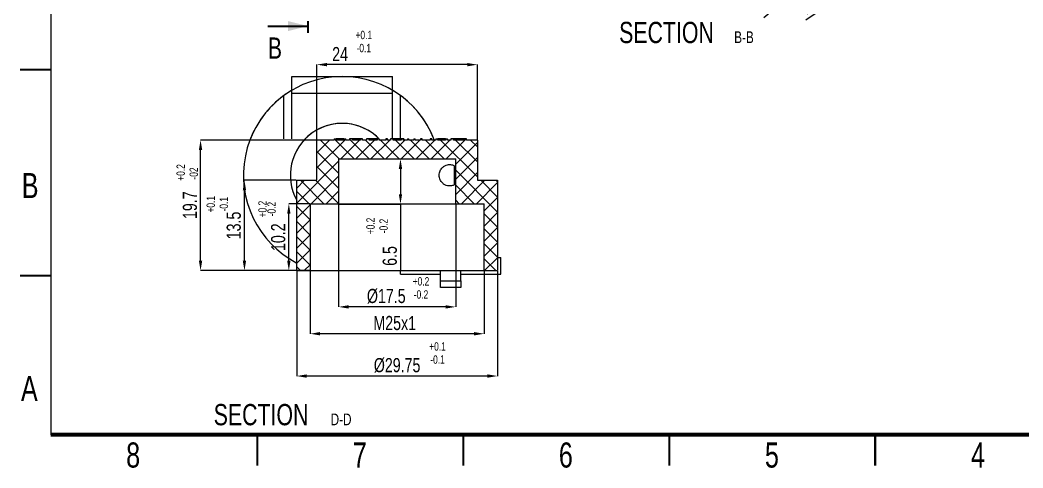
# Model space of a CAD drawing. Header units: millimetres. Extents: x 1431 to 1687, y 710 to 890.
# Drawn here: x 1431.3 to 1581.2, y 709.7 to 776.6 of the extents above; entities that cross this region are included whole.
import ezdxf

# ---------------------------------------------------------------- set-up
doc = ezdxf.new("R2010")
doc.units = ezdxf.units.MM
doc.linetypes.add('PHANTOM', pattern=[12.7, 6.35, -1.27, 1.27, -1.27, 1.27, -1.27])
doc.styles.add('SLDTEXTSTYLE0', font='TXT', dxfattribs={"width": 0.75})
doc.dimstyles.new('SLDDIMSTYLE30', dxfattribs={"dimtxt": 2.116667, "dimasz": 1.5, "dimexe": 0, "dimexo": 0.0625, "dimgap": 0.529167, "dimtad": 1, "dimdec": 0, "dimrnd": 1e-09, "dimzin": 12, "dimdsep": 46, "dimtxsty": 'SLDTEXTSTYLE0', "dimcen": 0.09, "dimadec": 0, "dimazin": 3, "dimtfac": 1, "dimtdec": 0, "dimtofl": 0, "dimtmove": 0, "dimatfit": 3, "dimfxl": 1, "dimfrac": 2, "dimtolj": 1, "dimtzin": 12, "dimarcsym": 0})

# ---------------------------------------------------------------- blocks, each defined once
blk = doc.blocks.new('SW_NOTE_3')
at = {"color": 0, "linetype": 'Continuous', "lineweight": 0, "attachment_point": 2, "style": 'SLDTEXTSTYLE0'}
for s, insert, char_height in [('SECTION', (17.36, 8.19), 6.35), ('B-B', (40.51, 5.35), 3.5)]:
    blk.add_mtext(s, dxfattribs=dict(at, insert=insert, char_height=char_height))
blk = doc.blocks.new('SW_NOTE_4')
at = {"color": 0, "linetype": 'Continuous', "lineweight": 0, "attachment_point": 2, "style": 'SLDTEXTSTYLE0'}
for s, insert, char_height in [('SECTION', (17.36, 8.19), 6.35), ('D-D', (41.28, 5.35), 3.5)]:
    blk.add_mtext(s, dxfattribs=dict(at, insert=insert, char_height=char_height))
blk = doc.blocks.new('*D7')
at = {"color": 0, "lineweight": -2, "transparency": 16777216}
for p, q in [((1474.68, 739.11), (1474.68, 729.75)), ((1500.68, 739.11), (1500.68, 729.75)), ((1499.18, 729.75), (1476.18, 729.75))]:
    blk.add_line(p, q, dxfattribs=at)
at = {"color": 0, "transparency": 16777216}
for points in [[(1476.18, 730), (1476.18, 729.5), (1474.68, 729.75)], [(1499.18, 730), (1499.18, 729.5), (1500.68, 729.75)]]:
    blk.add_solid(points, dxfattribs=at)
at = {"layer": 'Defpoints', "color": 0, "transparency": 16777216}
for p in [(1474.68, 739.17), (1500.68, 739.17), (1474.68, 729.75)]:
    blk.add_point(p, dxfattribs=at)
at = {"color": 0, "transparency": 16777216, "insert": (1487.32, 731.34), "char_height": 2.117, "attachment_point": 5, "style": 'SLDTEXTSTYLE0'}
blk.add_mtext('\\A1;M25x1', dxfattribs=at)
blk = doc.blocks.new('*D8')
at = {"color": 0, "lineweight": -2, "transparency": 16777216}
for p, q in [((1478.93, 749.11), (1478.93, 733.76)), ((1496.43, 749.11), (1496.43, 733.76)), ((1494.93, 733.76), (1480.43, 733.76))]:
    blk.add_line(p, q, dxfattribs=at)
at = {"color": 0, "transparency": 16777216}
for points in [[(1480.43, 734.01), (1480.43, 733.51), (1478.93, 733.76)], [(1494.93, 734.01), (1494.93, 733.51), (1496.43, 733.76)]]:
    blk.add_solid(points, dxfattribs=at)
at = {"layer": 'Defpoints', "color": 0, "transparency": 16777216}
for p in [(1478.93, 749.17), (1496.43, 749.17), (1478.93, 733.76)]:
    blk.add_point(p, dxfattribs=at)
at = {"color": 0, "transparency": 16777216, "insert": (1486.06, 735.35), "char_height": 2.1167, "attachment_point": 5, "style": 'SLDTEXTSTYLE0'}
blk.add_mtext('\\A1;%%C17.5', dxfattribs=at)
blk = doc.blocks.new('*D9')
at = {"color": 0, "lineweight": -2, "transparency": 16777216}
for p, q in [((1474.62, 749.17), (1471.5, 749.17)), ((1471.5, 740.67), (1471.5, 747.67)), ((1474.62, 739.17), (1471.5, 739.17))]:
    blk.add_line(p, q, dxfattribs=at)
at = {"color": 0, "transparency": 16777216}
for points in [[(1471.25, 747.67), (1471.75, 747.67), (1471.5, 749.17)], [(1471.25, 740.67), (1471.75, 740.67), (1471.5, 739.17)]]:
    blk.add_solid(points, dxfattribs=at)
at = {"layer": 'Defpoints', "color": 0, "transparency": 16777216}
for p in [(1471.5, 749.17), (1474.68, 749.17), (1474.68, 739.17)]:
    blk.add_point(p, dxfattribs=at)
at = {"color": 0, "transparency": 16777216, "insert": (1469.92, 744.17), "char_height": 2.117, "attachment_point": 5, "rotation": 90, "style": 'SLDTEXTSTYLE0'}
blk.add_mtext('\\A1;10.2', dxfattribs=at)
blk = doc.blocks.new('*D10')
at = {"color": 0, "lineweight": -2, "transparency": 16777216}
for p, q in [((1472.62, 752.67), (1464.87, 752.67)), ((1464.87, 740.67), (1464.87, 751.17)), ((1472.62, 739.17), (1464.87, 739.17))]:
    blk.add_line(p, q, dxfattribs=at)
at = {"color": 0, "transparency": 16777216}
for points in [[(1464.62, 751.17), (1465.12, 751.17), (1464.87, 752.67)], [(1464.62, 740.67), (1465.12, 740.67), (1464.87, 739.17)]]:
    blk.add_solid(points, dxfattribs=at)
at = {"layer": 'Defpoints', "color": 0, "transparency": 16777216}
for p in [(1464.87, 752.67), (1472.68, 752.67), (1472.68, 739.17)]:
    blk.add_point(p, dxfattribs=at)
at = {"color": 0, "transparency": 16777216, "insert": (1463.28, 745.92), "char_height": 2.117, "attachment_point": 5, "rotation": 90, "style": 'SLDTEXTSTYLE0'}
blk.add_mtext('\\A1;13.5', dxfattribs=at)
blk = doc.blocks.new('*D11')
at = {"color": 0, "lineweight": -2, "transparency": 16777216}
for p, q in [((1475.62, 758.67), (1458.31, 758.67)), ((1458.31, 740.67), (1458.31, 757.17)), ((1472.62, 739.17), (1458.31, 739.17))]:
    blk.add_line(p, q, dxfattribs=at)
at = {"color": 0, "transparency": 16777216}
for points in [[(1458.06, 757.17), (1458.56, 757.17), (1458.31, 758.67)], [(1458.06, 740.67), (1458.56, 740.67), (1458.31, 739.17)]]:
    blk.add_solid(points, dxfattribs=at)
at = {"layer": 'Defpoints', "color": 0, "transparency": 16777216}
for p in [(1458.31, 758.67), (1475.68, 758.67), (1472.68, 739.17)]:
    blk.add_point(p, dxfattribs=at)
at = {"color": 0, "transparency": 16777216, "insert": (1456.73, 748.95), "char_height": 2.117, "attachment_point": 5, "rotation": 90, "style": 'SLDTEXTSTYLE0'}
blk.add_mtext('\\A1;19.7', dxfattribs=at)
blk = doc.blocks.new('*D12')
at = {"color": 0, "lineweight": -2, "transparency": 16777216}
for p, q in [((1478.99, 755.87), (1488.18, 755.87)), ((1488.18, 754.37), (1488.18, 750.59)), ((1478.99, 749.09), (1488.18, 749.09)), ((1488.18, 749.09), (1488.18, 739.25))]:
    blk.add_line(p, q, dxfattribs=at)
at = {"color": 0, "transparency": 16777216}
for points in [[(1487.93, 754.37), (1488.43, 754.37), (1488.18, 755.87)], [(1487.93, 750.59), (1488.43, 750.59), (1488.18, 749.09)]]:
    blk.add_solid(points, dxfattribs=at)
at = {"layer": 'Defpoints', "color": 0, "transparency": 16777216}
for p in [(1478.93, 755.87), (1488.18, 755.87), (1478.93, 749.09)]:
    blk.add_point(p, dxfattribs=at)
at = {"color": 0, "transparency": 16777216, "insert": (1486.59, 741.36), "char_height": 2.117, "attachment_point": 5, "rotation": 90, "style": 'SLDTEXTSTYLE0'}
blk.add_mtext('\\A1;6.5', dxfattribs=at)
blk = doc.blocks.new('*D13')
at = {"color": 0, "lineweight": -2, "transparency": 16777216}
for p, q in [((1472.68, 739.11), (1472.68, 723.43)), ((1502.68, 739.11), (1502.68, 723.43)), ((1501.18, 723.43), (1474.18, 723.43))]:
    blk.add_line(p, q, dxfattribs=at)
at = {"color": 0, "transparency": 16777216}
for points in [[(1474.18, 723.68), (1474.18, 723.18), (1472.68, 723.43)], [(1501.18, 723.68), (1501.18, 723.18), (1502.68, 723.43)]]:
    blk.add_solid(points, dxfattribs=at)
at = {"layer": 'Defpoints', "color": 0, "transparency": 16777216}
for p in [(1472.68, 739.17), (1502.68, 739.17), (1472.68, 723.43)]:
    blk.add_point(p, dxfattribs=at)
at = {"color": 0, "transparency": 16777216, "insert": (1487.68, 725.02), "char_height": 2.1167, "attachment_point": 5, "style": 'SLDTEXTSTYLE0'}
blk.add_mtext('\\A1;%%C29.75', dxfattribs=at)
blk = doc.blocks.new('*D14')
at = {"color": 0, "lineweight": -2, "transparency": 16777216}
for p, q in [((1475.68, 758.73), (1475.68, 769.94)), ((1498.18, 769.94), (1477.18, 769.94)), ((1499.68, 758.73), (1499.68, 769.94))]:
    blk.add_line(p, q, dxfattribs=at)
at = {"color": 0, "transparency": 16777216}
for points in [[(1477.18, 770.19), (1477.18, 769.69), (1475.68, 769.94)], [(1498.18, 770.19), (1498.18, 769.69), (1499.68, 769.94)]]:
    blk.add_solid(points, dxfattribs=at)
at = {"layer": 'Defpoints', "color": 0, "transparency": 16777216}
for p in [(1475.68, 769.94), (1475.68, 758.67), (1499.68, 758.67)]:
    blk.add_point(p, dxfattribs=at)
at = {"color": 0, "transparency": 16777216, "insert": (1479.16, 771.52), "char_height": 2.117, "attachment_point": 5, "style": 'SLDTEXTSTYLE0'}
blk.add_mtext('\\A1;24', dxfattribs=at)
blk = doc.blocks.new('*D33')
at = {"color": 0, "lineweight": -2, "transparency": 16777216}
blk.add_line((1542.47, 776.97), (1547.67, 781.35), dxfattribs=at)
blk.add_arc((1529.25, 765.84), 25.58, 40.087, 66.8472, dxfattribs=at)
at = {"color": 0, "transparency": 16777216}
blk.add_solid([(1547.51, 781.54), (1547.83, 781.15), (1548.82, 782.31)], dxfattribs=at)
at = {"layer": 'Defpoints', "color": 0, "transparency": 16777216}
for p in [(1548.82, 782.31), (1529.25, 765.84)]:
    blk.add_point(p, dxfattribs=at)
at = {"color": 0, "transparency": 16777216, "insert": (1543.47, 779.89), "char_height": 2.117, "attachment_point": 5, "rotation": 40.087, "style": 'SLDTEXTSTYLE0'}
blk.add_mtext('\\A1;R26', dxfattribs=at)
blk = doc.blocks.new('*D34')
at = {"color": 0, "lineweight": -2, "transparency": 16777216}
blk.add_line((1548.76, 776.62), (1553.92, 780.16), dxfattribs=at)
blk.add_arc((1529.4, 763.36), 31.23, 34.4179, 68.2166, dxfattribs=at)
at = {"color": 0, "transparency": 16777216}
blk.add_solid([(1553.78, 780.37), (1554.06, 779.96), (1555.16, 781.01)], dxfattribs=at)
at = {"layer": 'Defpoints', "color": 0, "transparency": 16777216}
for p in [(1555.16, 781.01), (1529.4, 763.36)]:
    blk.add_point(p, dxfattribs=at)
at = {"color": 0, "transparency": 16777216, "insert": (1549.82, 779.28), "char_height": 2.117, "attachment_point": 5, "rotation": 34.4179, "style": 'SLDTEXTSTYLE0'}
blk.add_mtext('\\A1;R31', dxfattribs=at)

msp = doc.modelspace()

# ---------------------------------------------------------------- hatches: boundary and pattern name
at = {"linetype": 'Continuous', "lineweight": 18}
h = msp.add_hatch(dxfattribs=at)
h.set_pattern_fill('ANSI37', scale=0.5, style=0)
h.set_pattern_definition([(45, (1127.7957, 682.773), (-1.122532, 1.122532), []), (135, (1127.7957, 682.773), (-1.122532, -1.122532), [])])
h.paths.add_polyline_path([(1491.18, 758.67), (1490.4, 758.67), (1490.4, 758.87), (1490.16, 758.87), (1490.16, 758.67), (1489.45, 758.67), (1489.45, 758.87), (1489.21, 758.87), (1489.21, 758.67), (1488.57, 758.67), (1488.57, 758.87), (1488.28, 758.87), (1488.28, 758.67), (1487.11, 758.67), (1487.11, 758.87), (1486.7, 758.87), (1486.7, 758.67), (1486.22, 758.67), (1486.22, 758.87), (1485.99, 758.87), (1485.99, 758.67), (1485.01, 758.67), (1485.01, 758.87), (1484.72, 758.87), (1484.72, 758.67), (1483.51, 758.67), (1483.51, 758.87), (1483.1, 758.87), (1483.1, 758.67), (1482.5, 758.67), (1482.5, 758.87), (1482.21, 758.87), (1482.21, 758.67), (1481, 758.67), (1481, 758.87), (1480.59, 758.87), (1480.59, 758.67), (1480, 758.67), (1480, 758.87), (1479.74, 758.87), (1479.74, 758.67), (1478.56, 758.67), (1478.56, 758.87), (1478.27, 758.87), (1478.27, 758.67), (1475.68, 758.67), (1475.68, 752.67), (1472.68, 752.67), (1472.68, 739.17), (1474.68, 739.17), (1474.68, 749.17), (1478.93, 749.17), (1478.93, 755.87), (1496.43, 755.87), (1496.43, 749.17), (1500.68, 749.17), (1500.68, 739.17), (1502.68, 739.17), (1502.68, 752.67), (1499.68, 752.67), (1499.68, 758.67), (1498.03, 758.67), (1498.03, 758.87), (1497.67, 758.87), (1497.67, 758.67), (1496.1, 758.67), (1496.1, 758.87), (1495.73, 758.87), (1495.73, 758.67), (1495.2, 758.67), (1495.2, 758.87), (1494.93, 758.87), (1494.93, 758.67), (1493.76, 758.67), (1493.76, 758.87), (1493.46, 758.87), (1493.46, 758.67), (1492.87, 758.67), (1492.87, 758.87), (1492.64, 758.87), (1492.64, 758.67), (1491.41, 758.67), (1491.41, 758.87), (1491.18, 758.87)], flags=0)

# ---------------------------------------------------------------- linework, layer by layer
for p, q in [((1435.96, 885.24), (1435.96, 714.67)), ((1471.97, 765.7), (1471.97, 768.17))]:
    msp.add_line(p, q)
at = {"color": 7, "linetype": 'PHANTOM', "lineweight": 35}
msp.add_line((1474.36, 878.05), (1474.36, 774.7), dxfattribs=at)
at = {"color": 7, "linetype": 'Continuous', "lineweight": 35}
for p, q in [((1468.36, 775.7), (1474.36, 775.7)), ((1435.96, 769.17), (1431.34, 769.17)), ((1435.96, 738.38), (1431.34, 738.38)), ((1466.75, 714.67), (1466.75, 710.06)), ((1497.54, 714.67), (1497.54, 710.06)), ((1528.32, 714.67), (1528.32, 710.06)), ((1559.11, 710.06), (1559.11, 714.67)), ((1559.11, 714.67), (1559.11, 710.06))]:
    msp.add_line(p, q, dxfattribs=at)
at = {"color": 7, "linetype": 'Continuous', "lineweight": 25}
for p, q in [((1471.97, 768.17), (1486.97, 768.17)), ((1486.97, 765.7), (1486.97, 768.17)), ((1470.77, 758.87), (1470.77, 765.32)), ((1471.97, 765.7), (1486.97, 765.7)), ((1471.97, 758.87), (1471.97, 765.7)), ((1486.97, 758.87), (1486.97, 765.7)), ((1488.18, 758.87), (1488.18, 765.32)), ((1475.68, 752.67), (1475.68, 758.67)), ((1478.27, 758.67), (1475.68, 758.67)), ((1478.27, 758.87), (1478.27, 758.67)), ((1478.27, 758.87), (1478.56, 758.87)), ((1478.56, 758.67), (1478.56, 758.87)), ((1479.74, 758.67), (1478.56, 758.67)), ((1479.18, 758.87), (1479.18, 758.67)), ((1479.74, 758.87), (1479.74, 758.67)), ((1479.74, 758.87), (1480, 758.87)), ((1480, 758.67), (1480, 758.87)), ((1480.59, 758.67), (1480, 758.67)), ((1480.59, 758.87), (1480.59, 758.67)), ((1481, 758.87), (1480.59, 758.87)), ((1481, 758.67), (1481, 758.87)), ((1482.21, 758.67), (1481, 758.67)), ((1481.61, 758.87), (1481.61, 758.67)), ((1482.21, 758.87), (1482.21, 758.67)), ((1482.5, 758.87), (1482.21, 758.87)), ((1482.5, 758.67), (1482.5, 758.87)), ((1483.1, 758.67), (1482.5, 758.67)), ((1483.1, 758.87), (1483.1, 758.67)), ((1483.51, 758.87), (1483.1, 758.87)), ((1483.51, 758.67), (1483.51, 758.87)), ((1484.72, 758.67), (1483.51, 758.67)), ((1484.12, 758.87), (1484.12, 758.67)), ((1484.72, 758.87), (1484.72, 758.67)), ((1485.01, 758.87), (1484.72, 758.87)), ((1485.01, 758.67), (1485.01, 758.87)), ((1485.99, 758.67), (1485.01, 758.67)), ((1485.99, 758.87), (1485.99, 758.67)), ((1486.22, 758.87), (1485.99, 758.87)), ((1486.22, 758.67), (1486.22, 758.87)), ((1486.7, 758.67), (1486.22, 758.67)), ((1486.7, 758.87), (1486.7, 758.67)), ((1487.11, 758.87), (1486.7, 758.87)), ((1487.11, 758.67), (1487.11, 758.87)), ((1488.28, 758.67), (1487.11, 758.67)), ((1487.7, 758.87), (1487.7, 758.67)), ((1488.28, 758.87), (1488.28, 758.67)), ((1488.57, 758.87), (1488.28, 758.87)), ((1488.57, 758.67), (1488.57, 758.87)), ((1488.67, 758.87), (1488.57, 758.87)), ((1489.21, 758.67), (1488.57, 758.67)), ((1488.67, 758.87), (1488.67, 758.67)), ((1489.21, 758.87), (1489.21, 758.67)), ((1489.21, 758.87), (1489.45, 758.87)), ((1489.45, 758.67), (1489.45, 758.87)), ((1490.16, 758.67), (1489.45, 758.67)), ((1490.16, 758.87), (1490.16, 758.67)), ((1490.16, 758.87), (1490.4, 758.87)), ((1490.4, 758.67), (1490.4, 758.87)), ((1491.18, 758.67), (1490.4, 758.67)), ((1491.18, 758.87), (1491.18, 758.67)), ((1491.41, 758.87), (1491.18, 758.87)), ((1491.41, 758.67), (1491.41, 758.87)), ((1492.64, 758.67), (1491.41, 758.67)), ((1492.64, 758.87), (1492.64, 758.67)), ((1492.87, 758.87), (1492.64, 758.87)), ((1492.87, 758.67), (1492.87, 758.87)), ((1493.46, 758.67), (1492.87, 758.67)), ((1493.46, 758.87), (1493.46, 758.67)), ((1493.46, 758.87), (1493.76, 758.87)), ((1493.76, 758.67), (1493.76, 758.87)), ((1494.93, 758.67), (1493.76, 758.67)), ((1494.37, 758.87), (1494.37, 758.67)), ((1494.93, 758.87), (1494.93, 758.67)), ((1494.93, 758.87), (1495.2, 758.87)), ((1495.2, 758.67), (1495.2, 758.87)), ((1495.73, 758.67), (1495.2, 758.67)), ((1495.73, 758.87), (1495.73, 758.67)), ((1496.1, 758.87), (1495.73, 758.87)), ((1496.1, 758.67), (1496.1, 758.87)), ((1497.67, 758.67), (1496.1, 758.67)), ((1496.88, 758.87), (1496.88, 758.67)), ((1497.67, 758.87), (1497.67, 758.67)), ((1498.03, 758.87), (1497.67, 758.87)), ((1498.03, 758.67), (1498.03, 758.87)), ((1499.68, 758.67), (1498.03, 758.67)), ((1499.68, 758.67), (1499.68, 752.67)), ((1478.93, 755.87), (1496.43, 755.87)), ((1478.93, 755.87), (1478.93, 749.17)), ((1496.43, 749.17), (1496.43, 755.87)), ((1496.22, 754.84), (1496.22, 752)), ((1472.68, 739.17), (1472.68, 752.67)), ((1472.68, 752.67), (1475.68, 752.67)), ((1499.68, 752.67), (1502.68, 752.67)), ((1502.68, 752.67), (1502.68, 739.17)), ((1474.68, 749.17), (1478.93, 749.17)), ((1474.68, 749.17), (1474.68, 739.17)), ((1478.93, 749.17), (1496.43, 749.17)), ((1496.43, 749.17), (1500.68, 749.17)), ((1500.68, 739.17), (1500.68, 749.17)), ((1502.68, 741.14), (1503.18, 741.14)), ((1503.18, 738.67), (1503.18, 741.14)), ((1472.68, 739.17), (1474.68, 739.17)), ((1474.68, 739.17), (1500.68, 739.17)), ((1488.18, 738.67), (1488.18, 739.17)), ((1494.18, 737.64), (1494.18, 739.17)), ((1497.18, 737.64), (1497.18, 739.17)), ((1500.68, 739.17), (1502.68, 739.17)), ((1488.18, 738.67), (1494.18, 738.67)), ((1494.18, 737.64), (1497.18, 737.64)), ((1494.18, 736.64), (1494.18, 737.64)), ((1497.18, 738.67), (1503.18, 738.67)), ((1497.18, 737.64), (1497.18, 736.64)), ((1497.18, 736.64), (1494.18, 736.64))]:
    msp.add_line(p, q, dxfattribs=at)
at = {"color": 7, "linetype": 'Continuous', "lineweight": 70}
msp.add_line((1682.26, 714.67), (1435.96, 714.67), dxfattribs=at)
for radius, start, end in [(14.75, 20.7071, 242.6844), (7.75, 42.6423, 208.7776)]:
    msp.add_arc((1479.47, 753.42), radius, start, end)
at = {"color": 7, "linetype": 'Continuous', "lineweight": 25}
for radius, start, end in [(14.75, 120.5623, 158.2742), (14.75, 20.7071, 59.4377), (7.75, 42.6423, 137.3577)]:
    msp.add_arc((1479.47, 753.42), radius, start, end, dxfattribs=at)
for points, knots in [([(1479.18, 758.87), (1479.15, 758.87), (1479.11, 758.87), (1479.04, 758.87), (1478.97, 758.87), (1478.9, 758.87), (1478.83, 758.87), (1478.77, 758.87), (1478.72, 758.87), (1478.67, 758.87), (1478.62, 758.87), (1478.58, 758.87), (1478.57, 758.87), (1478.56, 758.87)], [0, 0, 0, 0, 0.0825923, 0.1638789, 0.2456587, 0.3277257, 0.40861, 0.4857491, 0.5591691, 0.6302685, 0.705306, 0.792065, 0.8061257, 0.8061257, 0.8061257, 0.8061257]), ([(1479.74, 758.87), (1479.73, 758.87), (1479.71, 758.87), (1479.67, 758.87), (1479.62, 758.87), (1479.57, 758.87), (1479.51, 758.87), (1479.45, 758.87), (1479.38, 758.87), (1479.32, 758.87), (1479.25, 758.87), (1479.2, 758.87), (1479.18, 758.87)], [0.4207428, 0.4207428, 0.4207428, 0.4207428, 0.4446531, 0.507398, 0.5698252, 0.6307776, 0.6909287, 0.7509451, 0.8110495, 0.8723309, 0.9350041, 1, 1, 1, 1]), ([(1481.61, 758.87), (1481.58, 758.87), (1481.51, 758.87), (1481.41, 758.87), (1481.31, 758.87), (1481.22, 758.87), (1481.13, 758.87), (1481.06, 758.87), (1481.02, 758.87), (1481, 758.87)], [0, 0, 0, 0, 0.0848024, 0.1686635, 0.2525519, 0.3382397, 0.4231027, 0.5055561, 0.5667682, 0.5667682, 0.5667682, 0.5667682]), ([(1482.21, 758.87), (1482.19, 758.87), (1482.15, 758.87), (1482.08, 758.87), (1482, 758.87), (1481.91, 758.87), (1481.81, 758.87), (1481.71, 758.87), (1481.65, 758.87), (1481.61, 758.87)], [0.4437586, 0.4437586, 0.4437586, 0.4437586, 0.4998932, 0.5830482, 0.6671579, 0.7513119, 0.8337848, 0.9162565, 1, 1, 1, 1]), ([(1484.12, 758.87), (1484.09, 758.87), (1484.02, 758.87), (1483.92, 758.87), (1483.82, 758.87), (1483.73, 758.87), (1483.64, 758.87), (1483.57, 758.87), (1483.53, 758.87), (1483.51, 758.87)], [0, 0, 0, 0, 0.0848024, 0.1686635, 0.2525519, 0.3382397, 0.4231027, 0.5055561, 0.5667682, 0.5667682, 0.5667682, 0.5667682]), ([(1484.72, 758.87), (1484.7, 758.87), (1484.66, 758.87), (1484.59, 758.87), (1484.51, 758.87), (1484.42, 758.87), (1484.32, 758.87), (1484.22, 758.87), (1484.16, 758.87), (1484.12, 758.87)], [0.4437586, 0.4437586, 0.4437586, 0.4437586, 0.4998932, 0.5830482, 0.6671579, 0.7513119, 0.8337848, 0.9162565, 1, 1, 1, 1]), ([(1487.7, 758.87), (1487.67, 758.87), (1487.61, 758.87), (1487.54, 758.87), (1487.46, 758.87), (1487.39, 758.87), (1487.32, 758.87), (1487.26, 758.87), (1487.2, 758.87), (1487.15, 758.87), (1487.12, 758.87), (1487.11, 758.87)], [0, 0, 0, 0, 0.0701215, 0.1371218, 0.2014871, 0.2637651, 0.3245601, 0.3847389, 0.4449046, 0.5052319, 0.5453184, 0.5453184, 0.5453184, 0.5453184]), ([(1488.28, 758.87), (1488.27, 758.87), (1488.24, 758.87), (1488.2, 758.87), (1488.14, 758.87), (1488.07, 758.87), (1488.01, 758.87), (1487.93, 758.87), (1487.86, 758.87), (1487.78, 758.87), (1487.72, 758.87), (1487.7, 758.87)], [0.4497543, 0.4497543, 0.4497543, 0.4497543, 0.4887947, 0.5506737, 0.6120451, 0.6733691, 0.7349298, 0.79781, 0.8628917, 0.9300953, 1, 1, 1, 1]), ([(1494.37, 758.87), (1494.35, 758.87), (1494.3, 758.87), (1494.23, 758.87), (1494.16, 758.87), (1494.1, 758.87), (1494.03, 758.87), (1493.97, 758.87), (1493.92, 758.87), (1493.86, 758.87), (1493.81, 758.87), (1493.78, 758.87), (1493.76, 758.87), (1493.76, 758.87)], [0, 0, 0, 0, 0.0825923, 0.1638789, 0.2456587, 0.3277257, 0.40861, 0.4857491, 0.5591691, 0.6302685, 0.705306, 0.792065, 0.8061257, 0.8061257, 0.8061257, 0.8061257]), ([(1494.93, 758.87), (1494.93, 758.87), (1494.91, 758.87), (1494.87, 758.87), (1494.82, 758.87), (1494.76, 758.87), (1494.71, 758.87), (1494.65, 758.87), (1494.58, 758.87), (1494.51, 758.87), (1494.44, 758.87), (1494.4, 758.87), (1494.37, 758.87)], [0.4207428, 0.4207428, 0.4207428, 0.4207428, 0.4446531, 0.507398, 0.5698252, 0.6307776, 0.6909287, 0.7509451, 0.8110495, 0.8723309, 0.9350041, 1, 1, 1, 1]), ([(1496.88, 758.87), (1496.83, 758.87), (1496.74, 758.87), (1496.6, 758.87), (1496.48, 758.87), (1496.36, 758.87), (1496.24, 758.87), (1496.16, 758.87), (1496.11, 758.87), (1496.1, 758.87)], [0, 0, 0, 0, 0.1285152, 0.2529486, 0.3747547, 0.4959398, 0.6171806, 0.7409095, 0.7774846, 0.7774846, 0.7774846, 0.7774846]), ([(1497.67, 758.87), (1497.66, 758.87), (1497.62, 758.87), (1497.55, 758.87), (1497.45, 758.87), (1497.34, 758.87), (1497.24, 758.87), (1497.12, 758.87), (1497, 758.87), (1496.92, 758.87), (1496.88, 758.87)], [0.5275109, 0.5275109, 0.5275109, 0.5275109, 0.551725, 0.6139186, 0.6754838, 0.7373339, 0.800229, 0.8645023, 0.9310407, 1, 1, 1, 1]), ([(1496.22, 752), (1496.12, 751.94), (1495.98, 751.88), (1495.73, 751.83), (1495.63, 751.82), (1495.43, 751.82), (1495.32, 751.83), (1495.08, 751.88), (1494.95, 751.93), (1494.7, 752.06), (1494.57, 752.15), (1494.38, 752.34), (1494.32, 752.41), (1494.21, 752.57), (1494.16, 752.66), (1494.07, 752.85), (1494.03, 752.96), (1493.98, 753.18), (1493.97, 753.3), (1493.97, 753.65), (1494.02, 753.88), (1494.2, 754.28), (1494.32, 754.44), (1494.57, 754.69), (1494.7, 754.78), (1494.96, 754.91), (1495.08, 754.96), (1495.32, 755.01), (1495.43, 755.02), (1495.63, 755.02), (1495.73, 755.01), (1495.98, 754.96), (1496.12, 754.9), (1496.22, 754.84)], [0, 0, 0, 0, 0.125, 0.125, 0.1875, 0.1875, 0.25, 0.25, 0.3125, 0.3125, 0.375, 0.375, 0.40625, 0.40625, 0.4375, 0.4375, 0.46875, 0.46875, 0.5, 0.5, 0.5625, 0.5625, 0.625, 0.625, 0.6875, 0.6875, 0.75, 0.75, 0.8125, 0.8125, 0.875, 0.875, 1, 1, 1, 1])]:
    msp.add_open_spline(points, degree=3, knots=knots, dxfattribs=at)
at = {"color": 7, "linetype": 'Continuous', "lineweight": 35}
msp.add_solid([(1474.36, 775.7), (1471.36, 776.45), (1471.36, 774.95)], dxfattribs=at)

# ---------------------------------------------------------------- block references
at = {"color": 7, "linetype": 'Continuous', "lineweight": 0, "xscale": 0.5, "yscale": 0.5, "zscale": 0.5}
for name, p in [('SW_NOTE_3', (1519.25, 772.24)), ('SW_NOTE_4', (1458.67, 715.16))]:
    msp.add_blockref(name, p, dxfattribs=at)

# ---------------------------------------------------------------- texts
at = {"color": 7, "linetype": 'Continuous', "lineweight": 18, "char_height": 1.252, "attachment_point": 2, "style": 'SLDTEXTSTYLE0'}
for s, insert in [('\\A1;+0.1', (1482.7, 775)), ('\\A1;-0.1', (1482.7, 773.05)), ('\\A1;+0.2', (1491.25, 738.2)), ('\\A1;-0.2', (1491.25, 736.24)), ('\\A1;+0.1', (1493.72, 728.48)), ('\\A1;-0.1', (1493.72, 726.52))]:
    msp.add_mtext(s, dxfattribs=dict(at, insert=insert))
at = {"color": 7, "linetype": 'Continuous', "insert": (1468.36, 774), "char_height": 3.17, "attachment_point": 1, "style": 'SLDTEXTSTYLE0'}
msp.add_mtext('B', dxfattribs=at)
at = {"color": 7, "linetype": 'Continuous', "lineweight": 0, "char_height": 3.75, "attachment_point": 2, "style": 'SLDTEXTSTYLE0'}
for s, insert in [('B', (1432.85, 753.76)), ('A', (1432.73, 723.43)), ('8', (1448.24, 713.51)), ('7', (1482.1, 713.51)), ('6', (1512.89, 713.51)), ('5', (1543.68, 713.51)), ('4', (1574.47, 713.51))]:
    msp.add_mtext(s, dxfattribs=dict(at, insert=insert))
at = {"color": 7, "linetype": 'Continuous', "lineweight": 18, "char_height": 1.252, "attachment_point": 2, "rotation": 90, "style": 'SLDTEXTSTYLE0'}
for s, insert in [('\\A1;+0.2', (1454.72, 753.84)), ('\\A1;-02', (1456.67, 753.68)), ('\\A1;+0.1', (1459.2, 749.09)), ('\\A1;-0.1', (1461.16, 749.09)), ('\\A1;+0.2', (1466.94, 748.36)), ('\\A1;-0.2', (1468.29, 748.36)), ('\\A1;+0.2', (1483.08, 745.84)), ('\\A1;-0.2', (1485.03, 745.84))]:
    msp.add_mtext(s, dxfattribs=dict(at, insert=insert))

# ---------------------------------------------------------------- dimensions: what is measured, and where the dimension line sits
for center, mpoint, picture, middle in [((1529.4, 763.36), (1555.16, 781.01), '*D34', (1550.72, 777.97)), ((1529.25, 765.84), (1548.82, 782.31), '*D33', (1544.5, 778.68))]:
    dim = msp.add_radius_dim(center=center, mpoint=mpoint, dimstyle='SLDDIMSTYLE30')
    dim.commit()
    dim.dimension.update_dxf_attribs({"geometry": picture, "text_midpoint": middle, "dimtype": 164})
dim = msp.add_linear_dim(base=(1475.68, 769.94), p1=(1499.68, 758.67), p2=(1475.68, 758.67), dimstyle='SLDDIMSTYLE30')
dim.commit()
dim.dimension.update_dxf_attribs({"geometry": '*D14', "text_midpoint": (1479.16, 769.94), "dimtype": 160})
for base, p1, p2, text, picture, middle in [((1458.31, 758.67), (1472.68, 739.17), (1475.68, 758.67), '19.7', '*D11', (1458.31, 748.95)), ((1488.18, 755.87), (1478.93, 749.09), (1478.93, 755.87), '6.5', '*D12', (1488.18, 741.36))]:
    dim = msp.add_linear_dim(base=base, p1=p1, p2=p2, angle=90, text=text, dimstyle='SLDDIMSTYLE30')
    dim.commit()
    dim.dimension.update_dxf_attribs({"geometry": picture, "text_midpoint": middle, "dimtype": 160})
for base, p1, p2, text, picture, middle in [((1464.87, 752.67), (1472.68, 739.17), (1472.68, 752.67), '13.5', '*D10', (1463.28, 745.92)), ((1471.5, 749.17), (1474.68, 739.17), (1474.68, 749.17), '10.2', '*D9', (1469.92, 744.17))]:
    dim = msp.add_linear_dim(base=base, p1=p1, p2=p2, angle=90, text=text, dimstyle='SLDDIMSTYLE30')
    dim.commit()
    dim.dimension.update_dxf_attribs({"geometry": picture, "text_midpoint": middle})
for base, p1, p2, text, picture, middle in [((1478.93, 733.76), (1496.43, 749.17), (1478.93, 749.17), '%%C17.5', '*D8', (1486.06, 733.76)), ((1474.68, 729.75), (1500.68, 739.17), (1474.68, 739.17), 'M25x1', '*D7', (1487.32, 729.75))]:
    dim = msp.add_linear_dim(base=base, p1=p1, p2=p2, text=text, dimstyle='SLDDIMSTYLE30')
    dim.commit()
    dim.dimension.update_dxf_attribs({"geometry": picture, "text_midpoint": middle, "dimtype": 160})
dim = msp.add_linear_dim(base=(1472.68, 723.43), p1=(1502.68, 739.17), p2=(1472.68, 739.17), text='%%C29.75', dimstyle='SLDDIMSTYLE30')
dim.commit()
dim.dimension.update_dxf_attribs({"geometry": '*D13', "text_midpoint": (1487.68, 725.02)})

doc.saveas('drawing.dxf')
